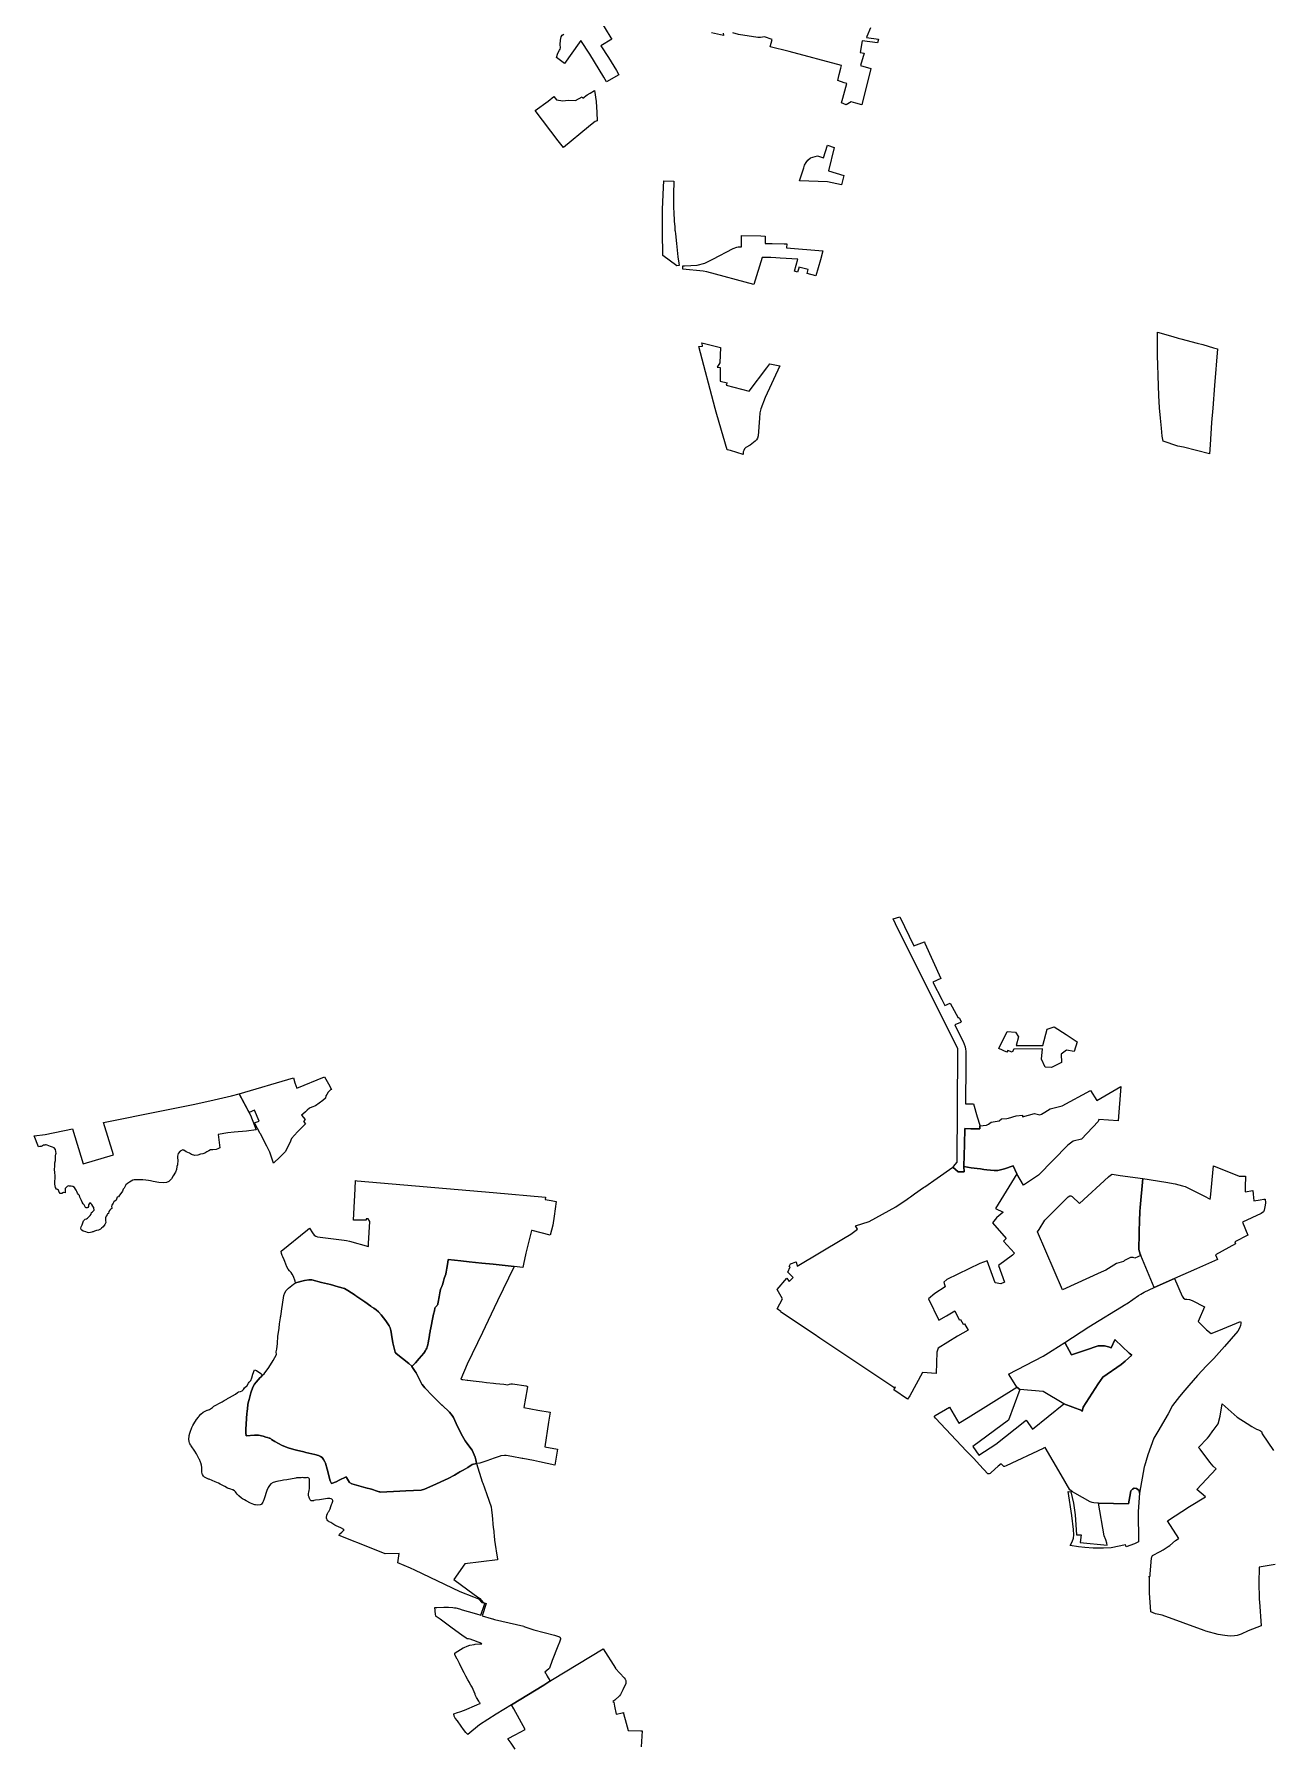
# Model space of a CAD drawing. Header units: inches. Extents: x 280195 to 293923, y 9098893 to 9120289.
# Drawn here: x 282026 to 285872, y 9104676 to 9109990 of the extents above; entities that cross this region are included whole.
import ezdxf

# ---------------------------------------------------------------- set-up
doc = ezdxf.new("R2010")
doc.units = ezdxf.units.IN
doc.header["$MEASUREMENT"] = 0
doc.layers.add('CIS', color=7, linetype='Continuous')

msp = doc.modelspace()

# ---------------------------------------------------------------- linework, layer by layer
at = {"layer": 'CIS'}
for points in [[(283782.4361, 9110037.0379), (283818.4053, 9109978.9699), (283821.1345, 9109974.5639), (283786.7801, 9109954.1213), (283810.381, 9109917.084), (283835.8297, 9109877.1469), (283842.8304, 9109863.3065), (283804.8626, 9109841.8752), (283796.2646, 9109856.1833), (283752.8719, 9109928.3941), (283724.826, 9109970.1983), (283719.972, 9109963.4804), (283673.4967, 9109899.1575), (283648.6324, 9109917.748), (283653.6405, 9109930.9698), (283657.9796, 9109939.9657), (283660.4138, 9109943.564), (283661.472, 9109947.7974), (283660.943, 9109957.6399), (283661.3663, 9109971.0807), (283664.1179, 9109981.5583), (283666.2346, 9109987.0616), (283671.738, 9109990.4483)], [(284166.6677, 9109992.8424), (284168.0676, 9109985.5852), (284131.2625, 9109994.4995)], [(284624.9764, 9110009.8821), (284613.6328, 9109982.9413), (284612.2763, 9109979.7194), (284649.9002, 9109974.957), (284646.8839, 9109963.527), (284598.7897, 9109968.987), (284592.5913, 9109933.0469), (284604.9738, 9109930.9832), (284593.995, 9109892.6177), (284626.0876, 9109883.6756), (284598.3592, 9109770.9099), (284579.8511, 9109776.0156), (284564.5983, 9109780.2233), (284549.1451, 9109770.8577), (284534.5086, 9109777.0693), (284539.357, 9109791.1242), (284551.1575, 9109836.5267), (284543.6878, 9109839.0731), (284523.2174, 9109846.0518), (284527.2391, 9109864.6519), (284532.7157, 9109884.0939), (284535.1766, 9109892.8302), (284372.6427, 9109936.0367), (284372.0098, 9109936.19), (284312.7315, 9109950.5473), (284319.7728, 9109973.16), (284295.828, 9109981.8913), (284283.2602, 9109980.1715), (284275.3227, 9109979.3778), (284215.1299, 9109989.5642), (284197.0059, 9109994.3268)], [(285882.7307, 9105232.921), (285833.1647, 9105224.8521), (285833.1569, 9105224.5707), (285831.772, 9105174.5009), (285832.7245, 9105129.0983), (285833.2661, 9105124.5245), (285834.1531, 9105117.0333), (285839.1671, 9105042.4603), (285798.5269, 9105027.0616), (285776.7781, 9105016.2665), (285764.8719, 9105012.139), (285756.5276, 9105010.8293), (285742.637, 9105010.1679), (285726.4312, 9105011.8215), (285705.926, 9105015.4596), (285667.1212, 9105026.1743), (285661.6082, 9105027.6966), (285531.3006, 9105075.3217), (285510.4646, 9105079.2904), (285496.6712, 9105085.4804), (285492.5391, 9105144.6936), (285491.7724, 9105189.2542), (285491.6472, 9105196.5305), (285493.7275, 9105195.7155), (285493.9403, 9105198.25), (285494.6767, 9105203.2187), (285498.7225, 9105253.3274), (285499.1081, 9105255.5578), (285500.3576, 9105258.5744), (285501.7217, 9105260.4938), (285525.0483, 9105273.0839), (285535.1275, 9105278.5241), (285549.9581, 9105288.4672), (285555.3394, 9105292.075), (285573.4988, 9105307.2663), (285581.4032, 9105312.5943), (285582.9447, 9105313.6334), (285547.6706, 9105369.0168), (285616.8935, 9105413.0874), (285666.2976, 9105443.3243), (285639.2938, 9105465.8466), (285699.846, 9105529.9539), (285690.4798, 9105538.5265), (285679.6848, 9105550.5914), (285649.2847, 9105591.8965), (285644.3892, 9105596.3115), (285672.2284, 9105625.3724), (285678.1502, 9105631.5541), (285688.7334, 9105648.0642), (285689.628, 9105649.8875), (285705.6098, 9105670.5275), (285712.2244, 9105694.3401), (285718.2851, 9105732.7154), (285764.1928, 9105691.3368), (285795.6783, 9105671.0962), (285810.6274, 9105661.7034), (285825.1794, 9105654.1627), (285831.1326, 9105651.3847), (285836.6888, 9105648.2097), (285839.9961, 9105646.2253), (285842.1128, 9105639.0815), (285878.0962, 9105587.7522)], [(283520.1889, 9104658.9549), (283507.8642, 9104677.5615), (283499.1131, 9104690.2826), (283499.0309, 9104690.4129), (283498.8873, 9104690.721), (283498.7993, 9104691.0494), (283498.7696, 9104691.3881), (283498.7977, 9104691.7082), (283498.7993, 9104691.7267), (283498.8873, 9104692.0551), (283499.0309, 9104692.3633), (283499.0495, 9104692.3898), (283520.6155, 9104703.7576), (283551.5517, 9104720.0643), (283516.2447, 9104784.1517), (283509.0608, 9104796.9422), (283609.7854, 9104858.3057), (283628.7627, 9104870.5612), (283637.0874, 9104875.4863), (283794.3384, 9104971.0452), (283832.2745, 9104910.7632), (283832.9677, 9104909.6617), (283859.6906, 9104880.2929), (283862.4688, 9104876.5887), (283864.5854, 9104871.9585), (283864.9823, 9104867.3282), (283864.3209, 9104862.5658), (283855.4573, 9104843.7802), (283851.4885, 9104834.9168), (283848.4458, 9104829.3605), (283845.1385, 9104824.598), (283830.851, 9104811.6333), (283823.8395, 9104807.4001), (283827.2791, 9104805.0188), (283829.246, 9104792.1458), (283829.246, 9104792.1458), (283834.9435, 9104767.5751), (283854.5136, 9104772.0005), (283856.9434, 9104772.55), (283857.7198, 9104769.4443), (283865.1455, 9104739.7416), (283871.7601, 9104717.2518), (283911.4476, 9104716.0613), (283914.8992, 9104715.7425), (283912.2414, 9104666.4518)]]:
    msp.add_lwpolyline(points, dxfattribs=at)
for points in [[(283728.8009, 9109795.4879), (283731.1822, 9109790.7255), (283743.9686, 9109801.3674), (283753.8147, 9109807.164), (283767.2573, 9109815.0781), (283772.7606, 9109780.9997), (283774.1099, 9109746.2875), (283775.089, 9109721.0979), (283769.5856, 9109718.3463), (283759.8489, 9109711.1496), (283748.3865, 9109701.7243), (283670.5254, 9109637.7011), (283654.5435, 9109658.6267), (283582.3743, 9109753.1198), (283623.0997, 9109781.8618), (283640.43, 9109796.5462), (283648.6319, 9109785.9629), (283669.1372, 9109783.3169), (283685.806, 9109784.9045), (283708.2957, 9109784.2431), (283728.8009, 9109795.4879)], [(284534.4607, 9109521.6626), (284491.8597, 9109531.2619), (284404.5469, 9109534.3046), (284417.5115, 9109574.6537), (284420.2896, 9109583.1203), (284424.9199, 9109591.3224), (284430.2115, 9109598.5986), (284438.2813, 9109605.61), (284459.8449, 9109611.96), (284479.0273, 9109606.0068), (284491.595, 9109645.033), (284511.8357, 9109638.1538), (284494.1085, 9109565.1285), (284542.5332, 9109551.1162), (284534.4607, 9109521.6626)], [(283983.058, 9109533.9327), (284013.6707, 9109532.964), (284012.5238, 9109492.8145), (284012.5238, 9109464.7991), (284012.9602, 9109449.5966), (284013.3275, 9109436.7953), (284014.9341, 9109408.826), (284016.4604, 9109391.1364), (284017.3424, 9109380.9142), (284017.6533, 9109377.8763), (284018.6019, 9109369.1069), (284021.8424, 9109339.1514), (284026.7125, 9109298.2641), (284029.0484, 9109278.6521), (284030.0779, 9109270.5388), (284023.622, 9109270.2054), (283979.6482, 9109302.273), (283978.5369, 9109376.0919), (283978.5369, 9109445.1483), (283982.0666, 9109514.4638), (283983.058, 9109533.9327)], [(284476.9559, 9109316.4848), (284469.1671, 9109288.7807), (284455.1018, 9109238.7512), (284428.6434, 9109245.9479), (284431.5009, 9109258.4364), (284402.7075, 9109265.4374), (284402.0659, 9109262.514), (284398.5735, 9109250.168), (284389.1807, 9109252.9461), (284399.0651, 9109290.6903), (284344.7235, 9109293.9303), (284330.5613, 9109294.8899), (284315.7053, 9109295.3881), (284288.1687, 9109296.3116), (284262.6959, 9109212.2917), (284116.5133, 9109250.9209), (284105.4008, 9109253.4345), (284041.4761, 9109260.0184), (284042.2598, 9109269.8735), (284046.6631, 9109269.5741), (284086.1478, 9109272.3344), (284110.031, 9109278.4377), (284134.9019, 9109290.7408), (284198.0051, 9109323.5492), (284209.9114, 9109328.1794), (284213.4832, 9109328.9732), (284223.9343, 9109329.2378), (284223.9885, 9109333.6697), (284224.3578, 9109363.8453), (284283.7005, 9109362.8788), (284297.4622, 9109362.6548), (284297.4622, 9109339.1597), (284319.7031, 9109338.9228), (284356.6282, 9109338.5295), (284364.5342, 9109338.4453), (284363.7686, 9109326.2898), (284476.9559, 9109316.4848)], [(284176.9105, 9108899.1306), (284247.9806, 9108880.4888), (284303.0153, 9108952.8404), (284312.6052, 9108965.4478), (284343.1779, 9108958.9127), (284297.6166, 9108860.4874), (284283.964, 9108825.086), (284280.9478, 9108812.7035), (284279.8579, 9108796.1636), (284276.2779, 9108741.8347), (284273.9628, 9108734.6248), (284270.6555, 9108729.2008), (284266.6205, 9108725.0998), (284261.2627, 9108720.3373), (284250.944, 9108712.6644), (284237.7809, 9108704.9254), (284233.746, 9108700.6918), (284231.1002, 9108695.8634), (284229.6906, 9108692.0154), (284228.8277, 9108683.5889), (284189.7752, 9108695.6539), (284179.4564, 9108698.0352), (284155.0718, 9108782.4375), (284145.3434, 9108815.5357), (284141.9913, 9108826.9404), (284092.0152, 9109019.1273), (284102.79, 9109020.6258), (284102.409, 9109022.4366), (284100.795, 9109030.1066), (284158.9687, 9109015.9448), (284156.6727, 9108968.255), (284148.3383, 9108954.8935), (284157.4665, 9108953.4383), (284158.128, 9108911.1049), (284179.0489, 9108906.6518), (284177.8713, 9108902.5098), (284176.9105, 9108899.1306)], [(285680.2639, 9108713.2648), (285678.6238, 9108685.5521), (285597.737, 9108706.1755), (285579.8084, 9108709.7735), (285535.0256, 9108725.2173), (285531.6305, 9108740.4826), (285529.0579, 9108765.8425), (285525.9272, 9108796.7077), (285522.8243, 9108828.0824), (285521.1769, 9108867.3292), (285519.1125, 9108928.3369), (285518.0721, 9108963.6928), (285517.4394, 9108989.6661), (285516.8358, 9109024.417), (285516.6688, 9109063.6584), (285564.2897, 9109050.4278), (285581.6616, 9109045.6013), (285589.0672, 9109043.5438), (285639.9839, 9109029.6816), (285657.4569, 9109024.9245), (285691.317, 9109015.1652), (285703.1205, 9109011.7631), (285694.6454, 9108898.0465), (285689.4203, 9108827.9385), (285689.336, 9108827.0077), (285685.3594, 9108783.1084), (285680.2639, 9108713.2648)], [(284715.7397, 9107246.7049), (284760.1838, 9107156.0896), (284792.9867, 9107168.7146), (284793.7278, 9107164.735), (284843.4365, 9107054.7673), (284818.9625, 9107042.861), (284846.8761, 9106989.4151), (284856.3264, 9106970.767), (284873.0359, 9106978.0019), (284897.0997, 9106931.8414), (284900.4481, 9106933.2588), (284902.4325, 9106929.7149), (284906.6787, 9106919.4701), (284904.3382, 9106917.9559), (284886.7351, 9106910.7624), (284906.2752, 9106872.2044), (284912.7575, 9106858.5784), (284916.0321, 9106850.8372), (284919.0413, 9106841.7111), (284920.6244, 9106834.5718), (284921.0157, 9106828.8329), (284921.2594, 9106825.2584), (284921.2594, 9106786.3117), (284920.3069, 9106664.9207), (284945.0321, 9106665.3329), (284956.2495, 9106624.818), (284964.8628, 9106598.6688), (284964.8838, 9106596.4422), (284964.9687, 9106587.4505), (284936.4996, 9106587.4505), (284918.5078, 9106588.403), (284917.5388, 9106538.0813), (284916.3835, 9106505.9024), (284915.2368, 9106469.6797), (284916.0307, 9106453.7253), (284897.2188, 9106453.8047), (284881.4004, 9106468.5199), (284882.5055, 9106469.8041), (284894.2389, 9106483.4405), (284896.2264, 9106828.8092), (284896.2716, 9106836.6892), (284740.4902, 9107148.5101), (284702.5825, 9107224.3884), (284695.5, 9107240.232), (284715.7397, 9107246.7049)], [(285075.5254, 9106887.6004), (285084.7858, 9106872.7838), (285077.4727, 9106846.7673), (285161.0389, 9106846.3863), (285173.686, 9106897.3901), (285195.3818, 9106904.0047), (285232.9528, 9106880.7214), (285267.3487, 9106858.2317), (285257.5591, 9106827.8046), (285233.7465, 9106832.0379), (285217.8715, 9106819.6025), (285218.4006, 9106793.6733), (285187.9735, 9106778.3274), (285167.6005, 9106778.592), (285156.7526, 9106803.4629), (285159.663, 9106836.0067), (285070.4983, 9106834.9483), (285064.942, 9106825.1587), (285051.9774, 9106831.2442), (285048.5378, 9106825.9524), (285023.6669, 9106837.3296), (285049.8607, 9106889.4526), (285075.5254, 9106887.6004)], [(282940.2971, 9106727.6201), (282950.181, 9106709.5398), (282947.1383, 9106708.3492), (282939.3331, 9106700.8086), (282934.9674, 9106694.4586), (282932.7185, 9106689.696), (282930.7342, 9106682.8169), (282923.3258, 9106675.4085), (282900.5715, 9106659.2688), (282888.4007, 9106654.771), (282881.9185, 9106651.8606), (282874.2455, 9106645.7751), (282868.8215, 9106639.822), (282860.8801, 9106633.3397), (282856.8431, 9106630.0444), (282868.4782, 9106616.5361), (282862.7103, 9106610.2037), (282868.5311, 9106602.5308), (282844.454, 9106577.6599), (282825.9331, 9106557.0223), (282819.8477, 9106543.7932), (282805.5601, 9106515.7473), (282790.7434, 9106500.666), (282769.5767, 9106480.5576), (282758.1996, 9106514.4243), (282749.2038, 9106533.4743), (282728.7647, 9106571.8698), (282728.2604, 9106572.8174), (282710.5889, 9106606.0139), (282712.4701, 9106606.7455), (282724.4998, 9106611.4233), (282710.6381, 9106645.7155), (282693.8139, 9106637.6582), (282663.0696, 9106695.6549), (282831.441, 9106745.3064), (282836.1413, 9106730.7604), (282842.0985, 9106713.6409), (282928.4851, 9106749.2274), (282940.2971, 9106727.6201)], [(282573.5896, 9106521.5719), (282568.9298, 9106518.8308), (282562.6252, 9106515.5415), (282555.7725, 9106511.1558), (282550.0164, 9106510.0596), (282542.6153, 9106508.4149), (282534.1181, 9106505.6737), (282524.7985, 9106504.5774), (282514.3822, 9106507.3185), (282508.078, 9106511.4299), (282498.2101, 9106515.5414), (282491.1102, 9106521.0342), (282489.8149, 9106521.2106), (282487.345, 9106521.5475), (282479.2017, 9106517.883), (282473.5213, 9106510.9448), (282471.9193, 9106506.2214), (282471.4047, 9106502.4905), (282471.276, 9106496.9582), (282471.2944, 9106496.8267), (282472.2801, 9106489.7888), (282471.2136, 9106475.1286), (282469.4746, 9106470.455), (282467.6735, 9106460.8056), (282465.4609, 9106452.7692), (282458.0291, 9106441.3364), (282452.5835, 9106432.2559), (282448.3945, 9106427.2564), (282444.476, 9106423.8107), (282436.5714, 9106420.5004), (282426.2347, 9106419.8248), (282413.3982, 9106420.095), (282395.6972, 9106423.0676), (282387.3872, 9106425.5673), (282381.2394, 9106426.7157), (282372.5915, 9106427.3915), (282362.9302, 9106428.6076), (282352.6609, 9106428.54), (282343.3374, 9106428.3377), (282336.9867, 9106428.4725), (282331.8521, 9106427.3239), (282327.0553, 9106424.8243), (282321.9208, 9106421.8515), (282315.9078, 9106417.7304), (282311.0434, 9106412.7983), (282305.3683, 9106403.3402), (282302.8008, 9106399.4889), (282299.9635, 9106393.4761), (282294.9642, 9106386.5172), (282290.7077, 9106380.8421), (282287.3296, 9106376.113), (282283.3566, 9106374.5619), (282280.0993, 9106366.0112), (282273.3937, 9106359.8805), (282271.1826, 9106355.7094), (282267.3316, 9106350.0344), (282265.7777, 9106345.3727), (282266.8586, 9106341.7245), (282266.8586, 9106339.765), (282263.8859, 9106337.0626), (282260.7782, 9106334.0226), (282258.2784, 9106330.5094), (282256.9276, 9106323.7532), (282255.1564, 9106323.2471), (282254.0895, 9106322.9425), (282252.198, 9106319.6321), (282249.6981, 9106315.9837), (282247.4011, 9106310.1735), (282247.0634, 9106302.6068), (282248.3733, 9106296.3188), (282245.0834, 9106289.4647), (282239.9695, 9106282.4738), (282234.9699, 9106278.42), (282231.8621, 9106275.1094), (282226.0519, 9106272.5423), (282219.2284, 9106270.853), (282213.0804, 9106268.8938), (282209.2291, 9106267.3399), (282206.7672, 9106266.8015), (282204.9052, 9106266.3942), (282200.4463, 9106264.5701), (282195.9198, 9106264.2322), (282191.5284, 9106265.448), (282185.7857, 9106267.3399), (282178.2864, 9106269.5696), (282173.9625, 9106271.799), (282171.6657, 9106274.7041), (282170.5845, 9106278.42), (282171.5979, 9106282.1358), (282174.7056, 9106288.3513), (282176.7999, 9106295.1749), (282179.2322, 9106301.0529), (282181.3395, 9106303.8296), (282182.0699, 9106304.3632), (282184.2994, 9106306.3226), (282188.0829, 9106307.2684), (282191.1904, 9106309.4304), (282195.9875, 9106313.2137), (282199.2979, 9106317.6053), (282203.0172, 9106321.8504), (282203.4865, 9106326.7936), (282206.7672, 9106329.3781), (282207.9457, 9106330.3066), (282209.4046, 9106331.4561), (282210.1752, 9106332.0633), (282211.9316, 9106334.9008), (282211.916, 9106335.0227), (282211.2561, 9106340.1704), (282210.6482, 9106342.3326), (282207.27, 9106347.7374), (282206.7672, 9106348.4317), (282204.4325, 9106351.6558), (282202.0679, 9106354.8988), (282198.4099, 9106357.6158), (282194.9325, 9106351.1577), (282194.0956, 9106346.0482), (282192.9471, 9106342.7379), (282190.5148, 9106341.7245), (282187.8124, 9106342.0622), (282185.5153, 9106342.6703), (282182.8806, 9106346.7239), (282181.1918, 9106350.5751), (282178.4217, 9106354.4933), (282175.3137, 9106359.5606), (282172.8818, 9106364.5601), (282171.0574, 9106368.2082), (282167.9496, 9106375.2346), (282166.1254, 9106379.626), (282162.4096, 9106383.8149), (282160.6531, 9106387.1253), (282158.3558, 9106392.3276), (282155.9238, 9106396.7189), (282154.3699, 9106399.9618), (282150.9243, 9106404.8263), (282145.3842, 9106407.7313), (282140.7902, 9106408.6096), (282137.8174, 9106408.7447), (282135.6556, 9106409.4879), (282131.9395, 9106409.7581), (282128.0887, 9106408.0691), (282124.9135, 9106404.6234), (282122.4811, 9106401.4482), (282121.9406, 9106397.6649), (282122.5309, 9106391.4688), (282121.9699, 9106387.9133), (282116.3557, 9106388.8488), (282111.4904, 9106385.8547), (282106.9993, 9106386.6033), (282103.0695, 9106390.72), (282101.4518, 9106396.1295), (282098.0172, 9106398.5796), (282095.3974, 9106400.0765), (282092.4032, 9106405.3162), (282089.7834, 9106414.8598), (282089.7834, 9106424.5906), (282090.5319, 9106432.4501), (282091.2805, 9106440.3092), (282090.3449, 9106452.847), (282088.8478, 9106459.5836), (282089.5964, 9106471.934), (282089.8299, 9106482.0306), (282091.8418, 9106489.337), (282091.8959, 9106496.7891), (282091.933, 9106501.9026), (282093.1046, 9106509.3218), (282093.8884, 9106510.2938), (282091.9903, 9106522.7683), (282087.8723, 9106527.7128), (282082.7553, 9106530.454), (282076.5419, 9106532.647), (282071.4251, 9106534.8399), (282065.7599, 9106536.6674), (282063.486, 9106537.1006), (282061.9222, 9106537.3983), (282060.9166, 9106537.2098), (282058.9982, 9106536.8499), (282054.9777, 9106536.1192), (282051.6882, 9106534.2917), (282047.6677, 9106532.647), (282043.6472, 9106532.2817), (282039.2616, 9106530.8194), (282025.7918, 9106565.1939), (282059.9231, 9106569.9564), (282144.5636, 9106587.052), (282177.5579, 9106478.383), (282271.7497, 9106506.4289), (282240.9872, 9106606.5277), (282421.8406, 9106643.0563), (282525.4836, 9106663.99), (282584.7691, 9106677.6343), (282638.7275, 9106690.0527), (282663.0696, 9106695.6549), (282698.0743, 9106629.6215), (282715.1916, 9106584.4027), (282685.8583, 9106580.1694), (282647.4151, 9106576.7725), (282627.5184, 9106575.0792), (282597.208, 9106569.6357), (282602.6448, 9106527.8766), (282598.7186, 9106526.0068), (282596.8887, 9106525.1352), (282591.1324, 9106522.9424), (282580.9904, 9106522.3942), (282576.2661, 9106521.8693), (282573.5896, 9106521.5719)], [(285402.7125, 9106719.0155), (285394.5104, 9106611.859), (285334.6083, 9106615.8081), (285332.7386, 9106609.6954), (285280.986, 9106555.0853), (285254.6335, 9106548.4177), (285238.441, 9106536.6702), (285146.6833, 9106443.325), (285100.3282, 9106411.8925), (285080.2583, 9106447.3963), (285068.3185, 9106471.8781), (285041.0466, 9106462.9329), (285021.2821, 9106457.9322), (285009.614, 9106457.9322), (284986.6746, 9106459.5991), (284977.4671, 9106460.7897), (284966.9102, 9106462.9329), (284957.0676, 9106464.2029), (284937.9382, 9106466.4254), (284915.2368, 9106469.6797), (284916.3835, 9106505.9024), (284917.5388, 9106538.0813), (284918.5078, 9106588.403), (284936.4996, 9106587.4505), (284964.9687, 9106587.4505), (284964.8838, 9106596.4422), (284985.6601, 9106598.9564), (284992.0101, 9106601.3378), (285000.0137, 9106607.7539), (285025.1492, 9106611.9872), (285032.0284, 9106618.7341), (285049.0257, 9106619.819), (285053.7904, 9106620.1231), (285077.2722, 9106627.5976), (285097.116, 9106629.9127), (285097.6452, 9106624.0919), (285134.5546, 9106635.006), (285151.6203, 9106630.5081), (285156.1182, 9106633.2862), (285167.0984, 9106638.9086), (285183.3704, 9106649.4258), (285220.3901, 9106658.8185), (285308.6635, 9106706.6541), (285328.1898, 9106675.2215), (285402.7125, 9106719.0155)], [(285068.3185, 9106471.8781), (285080.2583, 9106447.3963), (285013.9859, 9106340.09), (285036.8907, 9106328.3869), (285028.8184, 9106321.2372), (285025.3151, 9106318.1343), (285016.3854, 9106310.5275), (285004.1616, 9106295.1813), (285046.5647, 9106246.4746), (285038.6272, 9106238.5371), (285072.9173, 9106200.4371), (285066.2498, 9106195.0395), (285023.3872, 9106162.6545), (285041.1672, 9106110.2669), (285030.3722, 9106105.1869), (285012.9097, 9106108.6794), (284987.1921, 9106176.6245), (284964.6496, 9106168.687), (284862.6084, 9106119.2063), (284853.0834, 9106110.6338), (284856.8933, 9106095.7111), (284825.1434, 9106075.7087), (284805.1408, 9106058.8812), (284837.2084, 9105992.206), (284861.3384, 9106005.5411), (284887.056, 9106021.1198), (284900.391, 9105993.603), (284905.0477, 9105995.0847), (284912.8793, 9105979.633), (284917.536, 9105981.1147), (284928.7544, 9105961.4296), (284895.311, 9105942.3584), (284835.6208, 9105905.8459), (284831.1758, 9105892.5108), (284828.6358, 9105827.1057), (284786.4083, 9105829.3281), (284747.0383, 9105757.5731), (284740.3707, 9105747.0955), (284697.2567, 9105776.3644), (284702.7997, 9105783.9178), (284697.508, 9105783.1241), (284656.8659, 9105810.2434), (284468.0655, 9105936.4061), (284449.5525, 9105948.6195), (284345.2566, 9106018.4744), (284346.0022, 9106019.8289), (284335.2062, 9106027.3103), (284351.3195, 9106059.2985), (284335.1269, 9106087.8735), (284364.8133, 9106122.9574), (284371.7983, 9106112.3211), (284385.1333, 9106125.4974), (284368.4645, 9106141.5312), (284375.4495, 9106158.1047), (284372.1753, 9106159.6005), (284375.9209, 9106167.2255), (284393.6615, 9106173.4188), (284397.1853, 9106160.2754), (284541.3491, 9106246.3746), (284564.0228, 9106259.916), (284584.7056, 9106275.0785), (284578.6678, 9106285.6538), (284621.2129, 9106299.1477), (284703.9218, 9106345.0265), (284739.0056, 9106368.8391), (284742.8431, 9106371.5255), (284749.2694, 9106376.0241), (284762.1627, 9106385.0498), (284789.846, 9106404.4289), (284793.6859, 9106407.1169), (284832.28, 9106434.134), (284881.4004, 9106468.5199), (284897.2188, 9106453.8047), (284916.0307, 9106453.7253), (284915.2368, 9106469.6797), (284937.9382, 9106466.4254), (284957.0676, 9106464.2029), (284966.9102, 9106462.9329), (284977.4671, 9106460.7897), (284986.6746, 9106459.5991), (285009.614, 9106457.9322), (285021.2821, 9106457.9322), (285041.0466, 9106462.9329), (285068.3185, 9106471.8781)], [(285789.9471, 9106410.6143), (285789.8498, 9106391.1006), (285813.7334, 9106395.3153), (285814.7378, 9106383.9476), (285816.5066, 9106363.9278), (285836.5232, 9106366.8654), (285847.5158, 9106368.4786), (285852.0667, 9106369.0078), (285852.3842, 9106357.5778), (285852.2009, 9106356.0991), (285850.7966, 9106344.7719), (285848.2567, 9106334.1886), (285846.3517, 9106329.7436), (285839.155, 9106324.3461), (285780.9465, 9106297.2527), (285797.3507, 9106256.5068), (285757.3148, 9106235.8824), (285759.9606, 9106229.797), (285697.5909, 9106195.6064), (285703.7365, 9106181.1136), (285637.9808, 9106152.2463), (285569.5222, 9106122.1924), (285506.357, 9106094.4625), (285464.9602, 9106193.4044), (285463.6267, 9106196.5917), (285463.3374, 9106197.5008), (285460.8486, 9106205.3229), (285459.5256, 9106211.8053), (285458.9965, 9106218.5522), (285459.3032, 9106229.3138), (285459.7157, 9106243.7857), (285460.4244, 9106268.6493), (285461.3135, 9106299.841), (285462.1715, 9106329.942), (285463.3542, 9106343.0343), (285471.4366, 9106432.5067), (285542.8709, 9106421.4483), (285542.9564, 9106421.4351), (285571.6638, 9106415.8788), (285594.5503, 9106410.058), (285602.9508, 9106407.5279), (285611.4836, 9106403.8238), (285660.6962, 9106379.1514), (285680.9507, 9106369.1231), (285681.0031, 9106369.0971), (285681.4766, 9106373.8792), (285691.2117, 9106472.2187), (285770.5867, 9106439.9394), (285790.2189, 9106439.8865), (285790.0693, 9106435.1269), (285789.9471, 9106410.6143)], [(283641.5625, 9106315.9034), (283637.7262, 9106287.4606), (283629.9209, 9106256.2397), (283573.1892, 9106271.0615), (283571.1834, 9106271.5856), (283571.1648, 9106271.5092), (283554.1177, 9106200.9417), (283546.1801, 9106166.9427), (283544.1958, 9106156.4916), (283517.4203, 9106159.3224), (283452.5259, 9106166.2162), (283417.1798, 9106169.9711), (283377.6642, 9106174.1689), (283351.2811, 9106176.9716), (283312.5552, 9106181.0855), (283311.2432, 9106171.7653), (283308.2286, 9106154.4723), (283307.1849, 9106147.5144), (283306.2805, 9106142.0873), (283305.8433, 9106139.9457), (283305.5846, 9106138.6779), (283304.8139, 9106135.6893), (283301.2421, 9106125.0927), (283299.8132, 9106121.5208), (283298.6226, 9106118.0679), (283297.432, 9106113.7817), (283294.6935, 9106102.2326), (283294.6509, 9106102.0905), (283293.9791, 9106099.8514), (283293.1457, 9106097.351), (283290.6454, 9106092.9457), (283289.6929, 9106090.6835), (283288.8594, 9106087.826), (283286.7825, 9106077.2165), (283284.454, 9106065.3232), (283283.4586, 9106059.4673), (283282.4302, 9106053.4169), (283280.5251, 9106043.5347), (283279.8107, 9106041.2725), (283278.7391, 9106038.8914), (283277.5484, 9106037.1053), (283275.8816, 9106035.5575), (283273.9766, 9106034.2478), (283272.6669, 9106032.9381), (283271.8335, 9106031.5094), (283271.1191, 9106029.4853), (283269.4785, 9106021.9786), (283267.19, 9106011.5069), (283265.9784, 9106005.5374), (283257.4269, 9105963.4056), (283256.8469, 9105960.2453), (283256.349, 9105957.533), (283254.5142, 9105947.5366), (283253.9741, 9105944.5936), (283250.045, 9105921.6145), (283248.7352, 9105915.3041), (283247.1875, 9105909.351), (283245.7587, 9105904.9457), (283244.33, 9105901.85), (283242.0679, 9105898.04), (283239.0912, 9105893.5158), (283236.4202, 9105890.2251), (283222.7348, 9105873.3651), (283210.7543, 9105859.7018), (283199.9653, 9105848.0638), (283199.1068, 9105849.3708), (283189.9846, 9105857.7328), (283150.455, 9105888.7483), (283150.3603, 9105888.92), (283148.0224, 9105893.1573), (283144.8297, 9105905.1682), (283140.1165, 9105922.3484), (283136.5417, 9105947.4715), (283136.3171, 9105949.0501), (283134.6432, 9105960.8137), (283132.0586, 9105969.0236), (283128.7352, 9105975.2478), (283118.6238, 9105990.7849), (283104.0732, 9106009.528), (283095.5698, 9106018.8917), (283088.6376, 9106024.6714), (283081.4986, 9106029.5793), (283081.0105, 9106029.9149), (283073.7409, 9106034.3244), (283071.6568, 9106035.8171), (283053.2694, 9106048.9872), (283025.5106, 9106068.4184), (283023.6751, 9106069.7034), (283001.003, 9106084.8756), (282989.888, 9106090.4193), (282970.6516, 9106096.3383), (282946.9762, 9106103.2437), (282918.533, 9106110.0385), (282888.2805, 9106118.0409), (282886.1019, 9106118.0729), (282879.3736, 9106118.1716), (282865.6903, 9106115.739), (282838.1717, 9106108.8974), (282836.6129, 9106113.8677), (282831.427, 9106127.8377), (282827.9345, 9106135.5636), (282824.9712, 9106140.2203), (282819.7853, 9106146.1469), (282814.917, 9106151.227), (282811.107, 9106158.212), (282804.4395, 9106175.3569), (282802.5345, 9106180.5428), (282798.8303, 9106189.5387), (282796.9542, 9106193.7823), (282794.3853, 9106199.5929), (282793.0596, 9106206.7311), (282874.9112, 9106273.6698), (282881.3998, 9106278.0985), (282890.544, 9106263.7523), (282896.2589, 9106257.1906), (282901.5507, 9106253.5923), (282906.7365, 9106252.0048), (282989.6042, 9106241.4214), (282996.06, 9106240.2573), (283005.9025, 9106237.7173), (283064.8034, 9106221.8265), (283065.2704, 9106231.0628), (283068.7187, 9106299.2655), (283063.9562, 9106307.3335), (283057.5004, 9106307.7568), (283057.5004, 9106304.5516), (283057.5004, 9106303.1002), (283018.4478, 9106303.841), (283019.3238, 9106322.8559), (283022.8781, 9106400.6384), (283024.057, 9106426.4386), (283029.4396, 9106425.9657), (283451.7992, 9106388.8585), (283615.2895, 9106374.4947), (283613.7813, 9106367.3649), (283632.7633, 9106364.2496), (283648.4419, 9106361.6764), (283641.5625, 9106315.9034)], [(285471.4366, 9106432.5067), (285463.3542, 9106343.0343), (285462.1715, 9106329.942), (285461.3135, 9106299.841), (285460.4244, 9106268.6493), (285459.7157, 9106243.7857), (285459.3032, 9106229.3138), (285458.9965, 9106218.5522), (285459.5256, 9106211.8053), (285460.8486, 9106205.3229), (285463.3374, 9106197.5008), (285463.6267, 9106196.5917), (285464.9602, 9106193.4044), (285446.3199, 9106184.7205), (285441.8749, 9106187.4722), (285432.9849, 9106186.8372), (285414.5699, 9106177.7355), (285411.1831, 9106174.9838), (285389.6278, 9106169.0566), (285356.3735, 9106148.3138), (285342.1979, 9106141.8384), (285222.2295, 9106087.0362), (285144.2302, 9106266.9003), (285148.9813, 9106274.4688), (285166.9844, 9106303.1483), (285239.1629, 9106375.803), (285244.8779, 9106378.5017), (285248.0529, 9106378.8192), (285251.8629, 9106377.2317), (285274.4055, 9106355.4829), (285364.4169, 9106438.5094), (285370.9257, 9106442.9544), (285376.2638, 9106445.9414), (285401.3306, 9106442.4029), (285471.4366, 9106432.5067)], [(283485.2754, 9105793.2168), (283498.1064, 9105791.5576), (283498.1885, 9105791.5912), (283503.5265, 9105793.7699), (283507.0661, 9105794.2123), (283512.1529, 9105794.1654), (283519.1229, 9105793.5486), (283547.5504, 9105789.6772), (283553.8552, 9105788.2392), (283554.8621, 9105787.9609), (283559.0541, 9105786.8013), (283557.614, 9105778.5349), (283547.5504, 9105720.7655), (283590.9568, 9105713.1987), (283629.4038, 9105706.4964), (283624.6521, 9105675.3472), (283613.0078, 9105599.014), (283652.5366, 9105591.394), (283644.1427, 9105541.5662), (283596.2794, 9105552.0437), (283578.0629, 9105556.0919), (283544.3681, 9105562.2831), (283542.4496, 9105562.6695), (283510.078, 9105569.1887), (283492.714, 9105571.3464), (283489.4346, 9105571.4615), (283487.1175, 9105571.4288), (283477.311, 9105570.5299), (283475.6689, 9105570.3794), (283474.3822, 9105569.953), (283465.1885, 9105566.9066), (283455.5473, 9105563.7118), (283432.5682, 9105554.7822), (283410.8988, 9105548.3528), (283400.9774, 9105546.5373), (283399.6378, 9105552.6774), (283398.4643, 9105558.0557), (283396.6842, 9105566.328), (283387.0506, 9105588.1082), (283382.8621, 9105593.7627), (283371.4485, 9105609.2601), (283365.6892, 9105617.1135), (283352.4196, 9105639.5978), (283337.7642, 9105670.8797), (283328.4975, 9105690.1549), (283324.6892, 9105696.1178), (283324.3516, 9105696.5367), (283316.4791, 9105706.3042), (283293.6736, 9105728.3496), (283293.6609, 9105728.3622), (283293.2357, 9105728.7826), (283287.0203, 9105734.928), (283264.01, 9105757.6796), (283240.3087, 9105781.8665), (283232.1097, 9105792.3432), (283231.0301, 9105793.723), (283212.79, 9105828.5417), (283210.2175, 9105832.4578), (283199.9653, 9105848.0638), (283210.7543, 9105859.7018), (283222.7348, 9105873.3651), (283236.4202, 9105890.2251), (283239.0912, 9105893.5158), (283242.0679, 9105898.04), (283244.33, 9105901.85), (283245.7587, 9105904.9457), (283247.1875, 9105909.351), (283248.7352, 9105915.3041), (283250.045, 9105921.6145), (283253.9741, 9105944.5936), (283254.5142, 9105947.5366), (283256.349, 9105957.533), (283256.8469, 9105960.2453), (283257.4269, 9105963.4056), (283265.9784, 9106005.5374), (283267.19, 9106011.5069), (283269.4785, 9106021.9786), (283271.1191, 9106029.4853), (283271.8335, 9106031.5094), (283272.6669, 9106032.9381), (283273.9766, 9106034.2478), (283275.8816, 9106035.5575), (283277.5484, 9106037.1053), (283278.7391, 9106038.8914), (283279.8107, 9106041.2725), (283280.5251, 9106043.5347), (283282.4302, 9106053.4169), (283283.4586, 9106059.4673), (283284.454, 9106065.3232), (283286.7825, 9106077.2165), (283288.8594, 9106087.826), (283289.6929, 9106090.6835), (283290.6454, 9106092.9457), (283293.1457, 9106097.351), (283293.9791, 9106099.8514), (283294.6509, 9106102.0905), (283294.6935, 9106102.2326), (283297.432, 9106113.7817), (283298.6226, 9106118.0679), (283299.8132, 9106121.5208), (283301.2421, 9106125.0927), (283304.8139, 9106135.6893), (283305.5846, 9106138.6779), (283305.8433, 9106139.9457), (283306.2805, 9106142.0873), (283307.1849, 9106147.5144), (283308.2286, 9106154.4723), (283311.2432, 9106171.7653), (283312.5552, 9106181.0855), (283351.2811, 9106176.9716), (283377.6642, 9106174.1689), (283417.1798, 9106169.9711), (283452.5259, 9106166.2162), (283517.4203, 9106159.3224), (283465.8265, 9106052.166), (283455.3495, 9106030.5316), (283426.9569, 9105971.9023), (283419.2972, 9105954.5985), (283371.8308, 9105855.3795), (283351.8697, 9105808.9203), (283351.8014, 9105808.7613), (283354.9736, 9105808.3707), (283358.3766, 9105807.9368), (283371.4549, 9105806.2691), (283373.9637, 9105805.9652), (283390.6325, 9105803.9459), (283418.0229, 9105800.6279), (283431.8495, 9105798.6369), (283453.1603, 9105796.3506), (283460.7194, 9105795.5397), (283485.2754, 9105793.2168)], [(283352.4196, 9105639.5978), (283365.6892, 9105617.1135), (283371.4485, 9105609.2601), (283382.8621, 9105593.7627), (283387.0506, 9105588.1082), (283396.6842, 9105566.328), (283398.4643, 9105558.0557), (283399.6378, 9105552.6774), (283400.9774, 9105546.5373), (283386.5271, 9105543.6054), (283373.1238, 9105534.7048), (283358.5688, 9105526.5372), (283350.8249, 9105522.0767), (283348.4828, 9105520.7277), (283345.4798, 9105518.9979), (283331.972, 9105510.7256), (283311.9718, 9105500.778), (283264.4323, 9105478.8931), (283238.9872, 9105466.9558), (283228.6206, 9105464.5474), (283181.1567, 9105461.8352), (283180.9764, 9105461.8249), (283162.2329, 9105461.1966), (283102.3374, 9105457.9505), (283099.8545, 9105458.8133), (283098.4009, 9105459.3184), (283091.6357, 9105461.3455), (283073.9603, 9105466.6417), (283056.781, 9105471.4909), (283013.1223, 9105483.8145), (283005.4783, 9105487.4795), (282995.9815, 9105503.434), (282995.007, 9105505.0712), (282973.7505, 9105494.8093), (282964.232, 9105490.1684), (282950.0853, 9105484.7569), (282945.1639, 9105493.2388), (282936.2344, 9105529.139), (282931.0572, 9105547.8964), (282929.3071, 9105552.0857), (282929.2803, 9105552.1326), (282925.2662, 9105559.1573), (282920.4674, 9105565.9834), (282915.1948, 9105568.826), (282909.6902, 9105571.7937), (282897.7014, 9105574.5992), (282869.7036, 9105581.3823), (282864.2573, 9105582.7301), (282841.1285, 9105588.4539), (282832.5633, 9105590.5365), (282815.2261, 9105595.6908), (282796.3895, 9105603.2817), (282774.0855, 9105614.9023), (282763.2146, 9105621.1811), (282760.122, 9105625.1172), (282758.4423, 9105625.4995), (282756.582, 9105625.923), (282750.6409, 9105627.2756), (282745.9864, 9105628.8271), (282737.2192, 9105631.7495), (282722.7874, 9105635.2131), (282710.3597, 9105634.8635), (282684.1195, 9105633.4577), (282683.8214, 9105642.2847), (282683.5573, 9105652.2943), (282686.9315, 9105703.0236), (282687.2123, 9105707.9607), (282688.3368, 9105719.3001), (282689.7385, 9105727.8656), (282690.1401, 9105729.8263), (282692.1919, 9105739.844), (282693.7826, 9105745.8205), (282699.3951, 9105766.9071), (282704.9242, 9105784.1506), (282710.376, 9105793.0975), (282715.7951, 9105799.8008), (282728.2903, 9105813.8489), (282729.7037, 9105815.4379), (282734.4646, 9105820.3153), (282735.6626, 9105821.5426), (282740.0671, 9105826.0409), (282754.7802, 9105844.8775), (282768.1815, 9105867.4626), (282778.3963, 9105885.7369), (282778.1152, 9105893.7964), (282779.6146, 9105902.4181), (282781.4939, 9105919.5117), (282783.1344, 9105942.7213), (282785.111, 9105954.2761), (282786.6602, 9105967.493), (282786.673, 9105967.6026), (282788.6788, 9105980.9207), (282791.5055, 9105999.689), (282791.7845, 9106001.5417), (282792.2496, 9106004.8665), (282796.4267, 9106034.7289), (282797.1541, 9106039.9291), (282797.2739, 9106040.785), (282802.181, 9106069.2001), (282804.6762, 9106077.1019), (282809.1154, 9106084.5006), (282816.2784, 9106091.5652), (282831.8045, 9106104.7234), (282838.1717, 9106108.8974), (282865.6903, 9106115.739), (282879.3736, 9106118.1716), (282886.1019, 9106118.0729), (282888.2805, 9106118.0409), (282918.533, 9106110.0385), (282946.9762, 9106103.2437), (282970.6516, 9106096.3383), (282989.888, 9106090.4193), (283001.003, 9106084.8756), (283023.6751, 9106069.7034), (283025.5106, 9106068.4184), (283053.2694, 9106048.9872), (283071.6568, 9106035.8171), (283073.7409, 9106034.3244), (283081.0105, 9106029.9149), (283081.4986, 9106029.5793), (283088.6376, 9106024.6714), (283095.5698, 9106018.8917), (283104.0732, 9106009.528), (283118.6238, 9105990.7849), (283128.7352, 9105975.2478), (283132.0586, 9105969.0236), (283134.6432, 9105960.8137), (283136.3171, 9105949.0501), (283136.5417, 9105947.4715), (283140.1165, 9105922.3484), (283144.8297, 9105905.1682), (283148.0224, 9105893.1573), (283150.3603, 9105888.92), (283150.455, 9105888.7483), (283189.9846, 9105857.7328), (283199.1068, 9105849.3708), (283199.9653, 9105848.0638), (283210.2175, 9105832.4578), (283212.79, 9105828.5417), (283231.0301, 9105793.723), (283232.1097, 9105792.3432), (283240.3087, 9105781.8665), (283264.01, 9105757.6796), (283287.0203, 9105734.928), (283293.2357, 9105728.7826), (283293.6609, 9105728.3622), (283293.6736, 9105728.3496), (283316.4791, 9105706.3042), (283324.3516, 9105696.5367), (283324.6892, 9105696.1178), (283328.4975, 9105690.1549), (283337.7642, 9105670.8797), (283352.4196, 9105639.5978)], [(285603.284, 9106058.1948), (285604.1602, 9106057.7336), (285608.6052, 9106057.8925), (285616.0665, 9106056.4637), (285624.6391, 9106053.4475), (285663.3211, 9106033.9079), (285643.4774, 9105987.8703), (285668.9821, 9105962.7155), (285683.6941, 9105951.0932), (285707.1636, 9105960.3348), (285774.9755, 9105988.6641), (285776.563, 9105985.4891), (285776.563, 9105982.5787), (285775.5047, 9105975.6995), (285771.8005, 9105967.4974), (285766.2444, 9105958.237), (285725.1542, 9105910.6351), (285692.0161, 9105873.5754), (285668.9444, 9105850.7154), (285641.6394, 9105820.2353), (285614.7578, 9105789.1202), (285602.3513, 9105774.7643), (285585.1243, 9105754.8302), (285564.1692, 9105727.1018), (285549.9874, 9105701.2784), (285518.2375, 9105646.2449), (285505.9608, 9105625.2899), (285486.9107, 9105574.0665), (285476.3386, 9105538.9589), (285475.6924, 9105536.8131), (285461.5918, 9105454.8628), (285459.7397, 9105463.3295), (285452.0668, 9105468.8858), (285444.9229, 9105470.2086), (285438.8376, 9105467.0337), (285434.6042, 9105461.4774), (285431.4889, 9105444.704), (285427.1178, 9105421.1695), (285333.6932, 9105423.7247), (285319.1857, 9105424.4919), (285313.7882, 9105425.7619), (285307.4382, 9105428.1432), (285259.6544, 9105454.8133), (285253.0098, 9105458.6138), (285244.281, 9105464.6478), (285217.475, 9105511.6798), (285167.69, 9105596.1958), (285162.887, 9105594.342), (285162.1517, 9105593.9949), (285046.7759, 9105539.6364), (285041.7503, 9105537.4013), (285039.2314, 9105537.5472), (285037.6807, 9105539.2633), (285031.1624, 9105546.3524), (285021.6993, 9105538.412), (284999.6572, 9105519.1425), (284996.4579, 9105516.3457), (284994.2355, 9105515.0757), (284991.8543, 9105514.5995), (284990.108, 9105514.9169), (284964.0932, 9105542.5245), (284945.7504, 9105561.9904), (284923.8363, 9105585.2462), (284826.7538, 9105688.2723), (284823.8964, 9105691.9236), (284824.2139, 9105693.9873), (284825.8014, 9105696.0511), (284870.8865, 9105722.5624), (284899.8485, 9105672.3443), (284928.6353, 9105690.3361), (285079.9771, 9105784.3163), (285089.0555, 9105776.8469), (285053.7169, 9105681.6377), (284943.0658, 9105600.1657), (284961.9232, 9105572.6076), (285014.5001, 9105607.1235), (285104.4419, 9105678.3048), (285108.7104, 9105681.3419), (285128.9787, 9105654.1049), (285225.7131, 9105731.9338), (285282.2679, 9105712.09), (285282.7849, 9105708.2122), (285285.5752, 9105722.3426), (285332.5388, 9105795.1032), (285346.7602, 9105814.947), (285404.6379, 9105854.3038), (285416.6883, 9105865.3293), (285437.0597, 9105883.9679), (285429.3434, 9105890.3799), (285385.905, 9105930.9308), (285384.8187, 9105932.2201), (285384.6235, 9105931.8056), (285372.567, 9105906.2092), (285364.8643, 9105909.8002), (285352.4818, 9105912.3403), (285340.1638, 9105912.437), (285338.2962, 9105912.5678), (285332.4793, 9105912.9752), (285293.7429, 9105899.4487), (285250.2366, 9105884.8998), (285229.2762, 9105922.9961), (285304.0295, 9105971.3495), (285418.3688, 9106042.1213), (285422.3513, 9106044.5863), (285457.488, 9106068.7164), (285465.743, 9106073.5847), (285475.9031, 9106079.0881), (285506.357, 9106094.4625), (285569.5222, 9106122.1924), (285593.9842, 9106067.0248), (285598.2705, 9106060.8335), (285603.284, 9106058.1948)], [(285385.905, 9105930.9308), (285429.3434, 9105890.3799), (285437.0597, 9105883.9679), (285416.6883, 9105865.3293), (285404.6379, 9105854.3038), (285346.7602, 9105814.947), (285332.5388, 9105795.1032), (285285.5752, 9105722.3426), (285282.7849, 9105708.2122), (285282.2679, 9105712.09), (285225.7131, 9105731.9338), (285162.0734, 9105770.3731), (285089.0555, 9105776.8469), (285079.9771, 9105784.3163), (285055.7198, 9105822.0665), (285054.0504, 9105824.6642), (285162.0008, 9105880.9677), (285177.9902, 9105890.4652), (285190.1525, 9105897.6894), (285229.2762, 9105922.9961), (285250.2366, 9105884.8998), (285293.7429, 9105899.4487), (285332.4793, 9105912.9752), (285338.2962, 9105912.5678), (285340.1638, 9105912.437), (285352.4818, 9105912.3403), (285364.8643, 9105909.8002), (285372.567, 9105906.2092), (285384.6235, 9105931.8056), (285384.8187, 9105932.2201), (285385.905, 9105930.9308)], [(282683.8214, 9105642.2847), (282684.1195, 9105633.4577), (282710.3597, 9105634.8635), (282722.7874, 9105635.2131), (282737.2192, 9105631.7495), (282745.9864, 9105628.8271), (282750.6409, 9105627.2756), (282756.582, 9105625.923), (282758.4423, 9105625.4995), (282760.122, 9105625.1172), (282763.2146, 9105621.1811), (282774.0855, 9105614.9023), (282796.3895, 9105603.2817), (282815.2261, 9105595.6908), (282832.5633, 9105590.5365), (282841.1285, 9105588.4539), (282864.2573, 9105582.7301), (282869.7036, 9105581.3823), (282897.7014, 9105574.5992), (282909.6902, 9105571.7937), (282915.1948, 9105568.826), (282920.4674, 9105565.9834), (282925.2662, 9105559.1573), (282929.2803, 9105552.1326), (282929.3071, 9105552.0857), (282931.0572, 9105547.8964), (282936.2344, 9105529.139), (282945.1639, 9105493.2388), (282950.0853, 9105484.7569), (282964.232, 9105490.1684), (282973.7505, 9105494.8093), (282995.007, 9105505.0712), (282995.9815, 9105503.434), (283005.4783, 9105487.4795), (283013.1223, 9105483.8145), (283056.781, 9105471.4909), (283073.9603, 9105466.6417), (283091.6357, 9105461.3455), (283098.4009, 9105459.3184), (283099.8545, 9105458.8133), (283102.3374, 9105457.9505), (283162.2329, 9105461.1966), (283180.9764, 9105461.8249), (283181.1567, 9105461.8352), (283228.6206, 9105464.5474), (283238.9872, 9105466.9558), (283264.4323, 9105478.8931), (283311.9718, 9105500.778), (283331.972, 9105510.7256), (283345.4798, 9105518.9979), (283348.4828, 9105520.7277), (283350.8249, 9105522.0767), (283358.5688, 9105526.5372), (283373.1238, 9105534.7048), (283386.5271, 9105543.6054), (283400.9774, 9105546.5373), (283418.4658, 9105489.8872), (283419.9258, 9105486.1413), (283425.5882, 9105471.6129), (283432.5712, 9105450.4401), (283446.2053, 9105412.2917), (283447.3205, 9105401.8834), (283448.9613, 9105386.5689), (283449.0167, 9105386.0517), (283452.7653, 9105347.4413), (283452.994, 9105344.8169), (283456.0587, 9105309.6581), (283456.139, 9105308.7373), (283458.4482, 9105294.9931), (283463.9173, 9105262.4424), (283465.3453, 9105251.0186), (283465.6041, 9105248.9475), (283465.5533, 9105247.9503), (283364.213, 9105235.4071), (283330.3136, 9105186.6905), (283393.2954, 9105139.9486), (283410.4937, 9105127.314), (283421.0469, 9105114.7309), (283430.2943, 9105111.8276), (283418.1574, 9105073.8122), (283446.066, 9105065.1376), (283450.6095, 9105063.7215), (283451.1097, 9105063.5656), (283452.8653, 9105063.0184), (283452.9351, 9105063.1783), (283456.6026, 9105062.3217), (283547.5105, 9105041.0889), (283547.192, 9105039.9337), (283578.593, 9105030.3323), (283642.596, 9105013.2243), (283657.971, 9105007.6459), (283657.9767, 9105007.6439), (283658.8944, 9105007.2159), (283659.7239, 9105006.6351), (283660.44, 9105005.919), (283661.0208, 9105005.0895), (283661.4488, 9105004.1717), (283661.7109, 9105003.1936), (283661.7992, 9105002.1848), (283661.7109, 9105001.176), (283661.5212, 9105000.4092), (283658.193, 9104991.6202), (283653.5689, 9104979.4089), (283635.6548, 9104934.3352), (283626.9312, 9104911.0814), (283626.8606, 9104910.9025), (283625.6274, 9104909.0568), (283625.5398, 9104908.971), (283613.025, 9104897.956), (283614.7679, 9104895.3877), (283616.5642, 9104892.7403), (283620.1681, 9104886.1878), (283627.9467, 9104872.0449), (283628.7627, 9104870.5612), (283609.7854, 9104858.3057), (283509.0608, 9104796.9422), (283461.2065, 9104767.7884), (283409.8471, 9104734.9743), (283373.2986, 9104704.6709), (283367.101, 9104710.8685), (283360.2511, 9104720.3279), (283352.4226, 9104730.2767), (283341.0059, 9104746.5861), (283334.3191, 9104755.7194), (283331.3834, 9104761.4277), (283329.5893, 9104769.2562), (283341.6583, 9104772.6812), (283348.9975, 9104774.4753), (283363.6761, 9104780.6728), (283401.0247, 9104796.9823), (283410.5293, 9104800.6784), (283411.7496, 9104801.1531), (283411.7185, 9104801.5096), (283410.8302, 9104802.9474), (283410.0747, 9104804.1704), (283410.0394, 9104804.2275), (283407.5476, 9104808.2608), (283400.4756, 9104819.7081), (283396.7678, 9104828.3005), (283396.2587, 9104829.4802), (283386.769, 9104851.4711), (283382.8916, 9104858.1986), (283378.7092, 9104865.4555), (283378.2506, 9104866.2512), (283373.6341, 9104874.2612), (283367.601, 9104885.7152), (283361.9689, 9104896.4079), (283355.3301, 9104910.0995), (283347.8094, 9104925.6099), (283341.3935, 9104937.4117), (283340.5552, 9104939.0289), (283333.4967, 9104952.6457), (283333.2208, 9104953.2741), (283332.9809, 9104954.1695), (283332.9001, 9104955.093), (283332.9809, 9104956.0164), (283332.9994, 9104956.0855), (283333.2208, 9104956.9118), (283333.6125, 9104957.7519), (283334.1442, 9104958.5112), (283334.3716, 9104958.7652), (283359.5149, 9104973.6823), (283362.3681, 9104975.3751), (283371.9274, 9104979.0988), (283379.5742, 9104982.0775), (283393.7356, 9104984.5175), (283396.1188, 9104984.9281), (283410.8461, 9104986.8222), (283416.8236, 9104986.4305), (283415.8303, 9104987.0204), (283411.5236, 9104989.2209), (283402.2589, 9104992.9557), (283394.9656, 9104995.7864), (283388.7627, 9104997.9319), (283381.0088, 9105000.3555), (283375.3126, 9105001.9902), (283373.404, 9105002.3477), (283373.3737, 9105002.3532), (283372.8718, 9105002.3971), (283372.37, 9105002.3532), (283371.8834, 9105002.2228), (283371.4269, 9105002.01), (283371.0143, 9105001.721), (283370.9565, 9105001.6712), (283368.5432, 9105004.0416), (283354.9132, 9105013.6247), (283324.5434, 9105035.4221), (283295.3829, 9105056.6108), (283287.1757, 9105062.5743), (283275.5423, 9105071.2728), (283274.0941, 9105072.3557), (283273.5519, 9105078.678), (283272.3255, 9105087.4792), (283272.0095, 9105089.7472), (283270.9306, 9105098.9284), (283277.2946, 9105099.5024), (283298.4653, 9105100.719), (283313.6651, 9105100.2666), (283326.9584, 9105098.8482), (283331.8475, 9105098.545), (283336.3368, 9105098.2666), (283347.5263, 9105095.1644), (283355.6113, 9105092.4499), (283374.8075, 9105086.8783), (283400.0325, 9105079.4458), (283414.1424, 9105075.0602), (283424.8535, 9105108.6428), (283425.8885, 9105111.5958), (283418.324, 9105113.6649), (283407.7778, 9105124.7741), (283392.5423, 9105130.999), (283349.7211, 9105148.4948), (283209.0513, 9105215.7692), (283195.1515, 9105221.678), (283156.4348, 9105237.6555), (283160.356, 9105266.8717), (283116.4527, 9105266.3145), (283078.1785, 9105281.8767), (282973.4573, 9105323.2859), (282975.0448, 9105327.3429), (282975.6086, 9105327.8604), (282975.9964, 9105328.2164), (282982.2946, 9105333.9972), (282988.6167, 9105339.7999), (282989.3153, 9105340.4411), (282988.3772, 9105341.129), (282988.1512, 9105341.2948), (282984.4798, 9105343.7193), (282982.7954, 9105344.8316), (282978.7533, 9105346.9537), (282971.6885, 9105349.7492), (282964.0773, 9105352.761), (282960.3617, 9105355.139), (282954.2985, 9105359.8885), (282947.9322, 9105363.5264), (282943.0572, 9105365.8922), (282940.1656, 9105367.6413), (282938.6739, 9105368.9419), (282936.4412, 9105371.6254), (282935.2613, 9105373.9361), (282934.5107, 9105377.4337), (282934.4313, 9105378.4656), (282934.7672, 9105382.3929), (282935.2247, 9105384.399), (282935.6038, 9105386.0611), (282937.8488, 9105391.5992), (282939.812, 9105395.6999), (282941.0608, 9105397.8268), (282945.1628, 9105406.2685), (282947.8944, 9105413.046), (282950.0543, 9105419.0042), (282952.1665, 9105424.0205), (282953.2881, 9105426.6843), (282954.4121, 9105430.0566), (282954.3609, 9105432.4155), (282953.3223, 9105434.0969), (282951.0355, 9105435.7193), (282948.3513, 9105436.8699), (282944.2701, 9105438.0269), (282943.1249, 9105438.202), (282937.1211, 9105438.4688), (282912.8669, 9105434.3643), (282900.2353, 9105432.6464), (282894.6774, 9105431.4337), (282893.4864, 9105431.0835), (282889.6156, 9105430.3988), (282888.1414, 9105430.54), (282886.544, 9105431.2588), (282884.6378, 9105432.8427), (282883.8701, 9105433.8484), (282883.3734, 9105434.4992), (282881.6969, 9105437.6566), (282880.2269, 9105441.2359), (282879.9126, 9105442.4231), (282878.8332, 9105446.5008), (282878.794, 9105446.649), (282878.4079, 9105450.2039), (282878.4079, 9105453.379), (282879.0489, 9105457.3109), (282879.7288, 9105460.1065), (282880.2269, 9105462.1538), (282881.7427, 9105469.9348), (282881.1763, 9105480.0492), (282881.0353, 9105482.5664), (282881.0093, 9105495.0225), (282881.2305, 9105497.7205), (282880.8452, 9105499.8601), (282879.8226, 9105501.5644), (282877.6555, 9105502.5802), (282874.3067, 9105502.9431), (282871.5365, 9105502.7769), (282871.0833, 9105502.783), (282868.7903, 9105502.8141), (282864.0585, 9105502.878), (282861.0079, 9105503.0029), (282855.4428, 9105502.6999), (282848.8933, 9105502.3432), (282847.5259, 9105502.2687), (282840.8114, 9105501.933), (282838.9256, 9105501.4627), (282811.2924, 9105496.5905), (282800.9049, 9105495.0262), (282796.8256, 9105494.4118), (282780.2626, 9105491.0992), (282768.0126, 9105487.7386), (282761.3531, 9105483.7839), (282756.6602, 9105478.5389), (282752.9314, 9105472.4986), (282748.3276, 9105462.656), (282740.8663, 9105437.4147), (282737.2648, 9105428.3842), (282736.3704, 9105427.0555), (282731.8152, 9105420.1697), (282731.0675, 9105419.7135), (282728.1969, 9105417.962), (282719.6864, 9105417.4987), (282713.7422, 9105418.0082), (282711.457, 9105418.2041), (282708, 9105419.0925), (282698.0378, 9105423.5202), (282684.2745, 9105431.2621), (282679.0093, 9105433.9256), (282673.1726, 9105437.1986), (282669.6317, 9105439.5469), (282661.6223, 9105446.459), (282657.125, 9105451.1478), (282653.8106, 9105455.2821), (282651.3685, 9105459.3726), (282648.219, 9105462.1381), (282642.9844, 9105465.2403), (282642.616, 9105465.3426), (282636.5607, 9105467.0247), (282626.4711, 9105470.6726), (282618.0384, 9105474.9894), (282607.7587, 9105480.6646), (282604.275, 9105482.5879), (282598.3552, 9105485.8169), (282588.6236, 9105490.2193), (282569.2349, 9105497.8141), (282567.1966, 9105498.6125), (282563.0988, 9105500.1617), (282554.8187, 9105504.8477), (282552.0016, 9105507.7152), (282548.527, 9105512.874), (282547.9657, 9105514.756), (282546.7844, 9105520.6659), (282546.7844, 9105526.3151), (282546.6639, 9105530.9543), (282546.5811, 9105534.1435), (282545.5276, 9105541.4391), (282543.7737, 9105548.8239), (282542.779, 9105551.1351), (282539.3553, 9105559.0905), (282538.8992, 9105560.15), (282532.591, 9105573.1964), (282529.9662, 9105577.328), (282524.8491, 9105585.3828), (282521.3127, 9105591.0717), (282518.2542, 9105595.9921), (282513.5735, 9105601.8208), (282512.2538, 9105603.4642), (282509.4225, 9105608.4033), (282508.3583, 9105610.948), (282507.4676, 9105615.0588), (282506.8277, 9105622.6784), (282507.2221, 9105631.5432), (282507.4994, 9105633.5056), (282509.2494, 9105640.7293), (282510.4215, 9105644.4329), (282511.5159, 9105647.8913), (282514.7086, 9105655.9282), (282515.6735, 9105658.3572), (282518.6711, 9105664.7395), (282522.2867, 9105670.5849), (282530.1537, 9105683.3033), (282536.0318, 9105691.4752), (282537.7064, 9105693.3668), (282543.7737, 9105700.2207), (282551.2288, 9105706.6723), (282559.1141, 9105710.9733), (282563.1992, 9105712.562), (282564.2754, 9105712.9805), (282570.7269, 9105714.9876), (282576.8917, 9105718.4285), (282580.3326, 9105721.2958), (282584.5043, 9105724.6653), (282586.189, 9105726.0261), (282587.7877, 9105727.3174), (282603.5513, 9105735.9024), (282610.1579, 9105738.9392), (282616.3237, 9105742.4835), (282624.1539, 9105746.9845), (282626.8158, 9105748.5842), (282632.8572, 9105752.2151), (282642.2676, 9105756.9945), (282651.7299, 9105762.7292), (282657.4646, 9105768.0338), (282661.1922, 9105769.4675), (282666.7836, 9105770.3277), (282671.9448, 9105773.1951), (282675.8157, 9105777.2094), (282679.8301, 9105782.514), (282687.4286, 9105789.6823), (282692.2293, 9105796.4222), (282694.3672, 9105799.4238), (282698.7547, 9105805.4529), (282701.7654, 9105812.9081), (282705.3495, 9105824.6643), (282710.3675, 9105838.571), (282716.9677, 9105835.8194), (282730.0403, 9105826.714), (282735.6626, 9105821.5426), (282734.4646, 9105820.3153), (282729.7037, 9105815.4379), (282728.2903, 9105813.8489), (282715.7951, 9105799.8008), (282710.376, 9105793.0975), (282704.9242, 9105784.1506), (282699.3951, 9105766.9071), (282693.7826, 9105745.8205), (282692.1919, 9105739.844), (282690.1401, 9105729.8263), (282689.7385, 9105727.8656), (282688.3368, 9105719.3001), (282687.2123, 9105707.9607), (282686.9315, 9105703.0236), (282683.5573, 9105652.2943), (282683.8214, 9105642.2847)], [(285461.5918, 9105454.8628), (285456.8293, 9105397.9773), (285458.4168, 9105303.7854), (285446.056, 9105297.4785), (285419.3684, 9105288.0968), (285418.0589, 9105294.0046), (285373.0798, 9105285.1146), (285349.1613, 9105283.3155), (285317.1996, 9105283.4213), (285291.6937, 9105285.6438), (285271.0561, 9105288.2896), (285246.0355, 9105292.2961), (285252.2883, 9105303.602), (285256.0983, 9105315.032), (285257.1567, 9105325.6154), (285255.4633, 9105341.9137), (285251.0183, 9105385.5171), (285239.4703, 9105459.4647), (285246.3741, 9105458.6008), (285248.0493, 9105458.3912), (285255.4986, 9105424.0053), (285261.3194, 9105387.5985), (285265.5634, 9105325.4182), (285280.1672, 9105325.612), (285276.5595, 9105301.45), (285360.2066, 9105292.7055), (285359.533, 9105298.8042), (285356.8871, 9105309.4935), (285351.4896, 9105322.5109), (285333.6932, 9105423.7247), (285427.1178, 9105421.1695), (285431.4889, 9105444.704), (285434.6042, 9105461.4774), (285438.8376, 9105467.0337), (285444.9229, 9105470.2086), (285452.0668, 9105468.8858), (285459.7397, 9105463.3295), (285461.5918, 9105454.8628)]]:
    msp.add_lwpolyline(points, close=True, dxfattribs=at)

doc.saveas('drawing.dxf')
